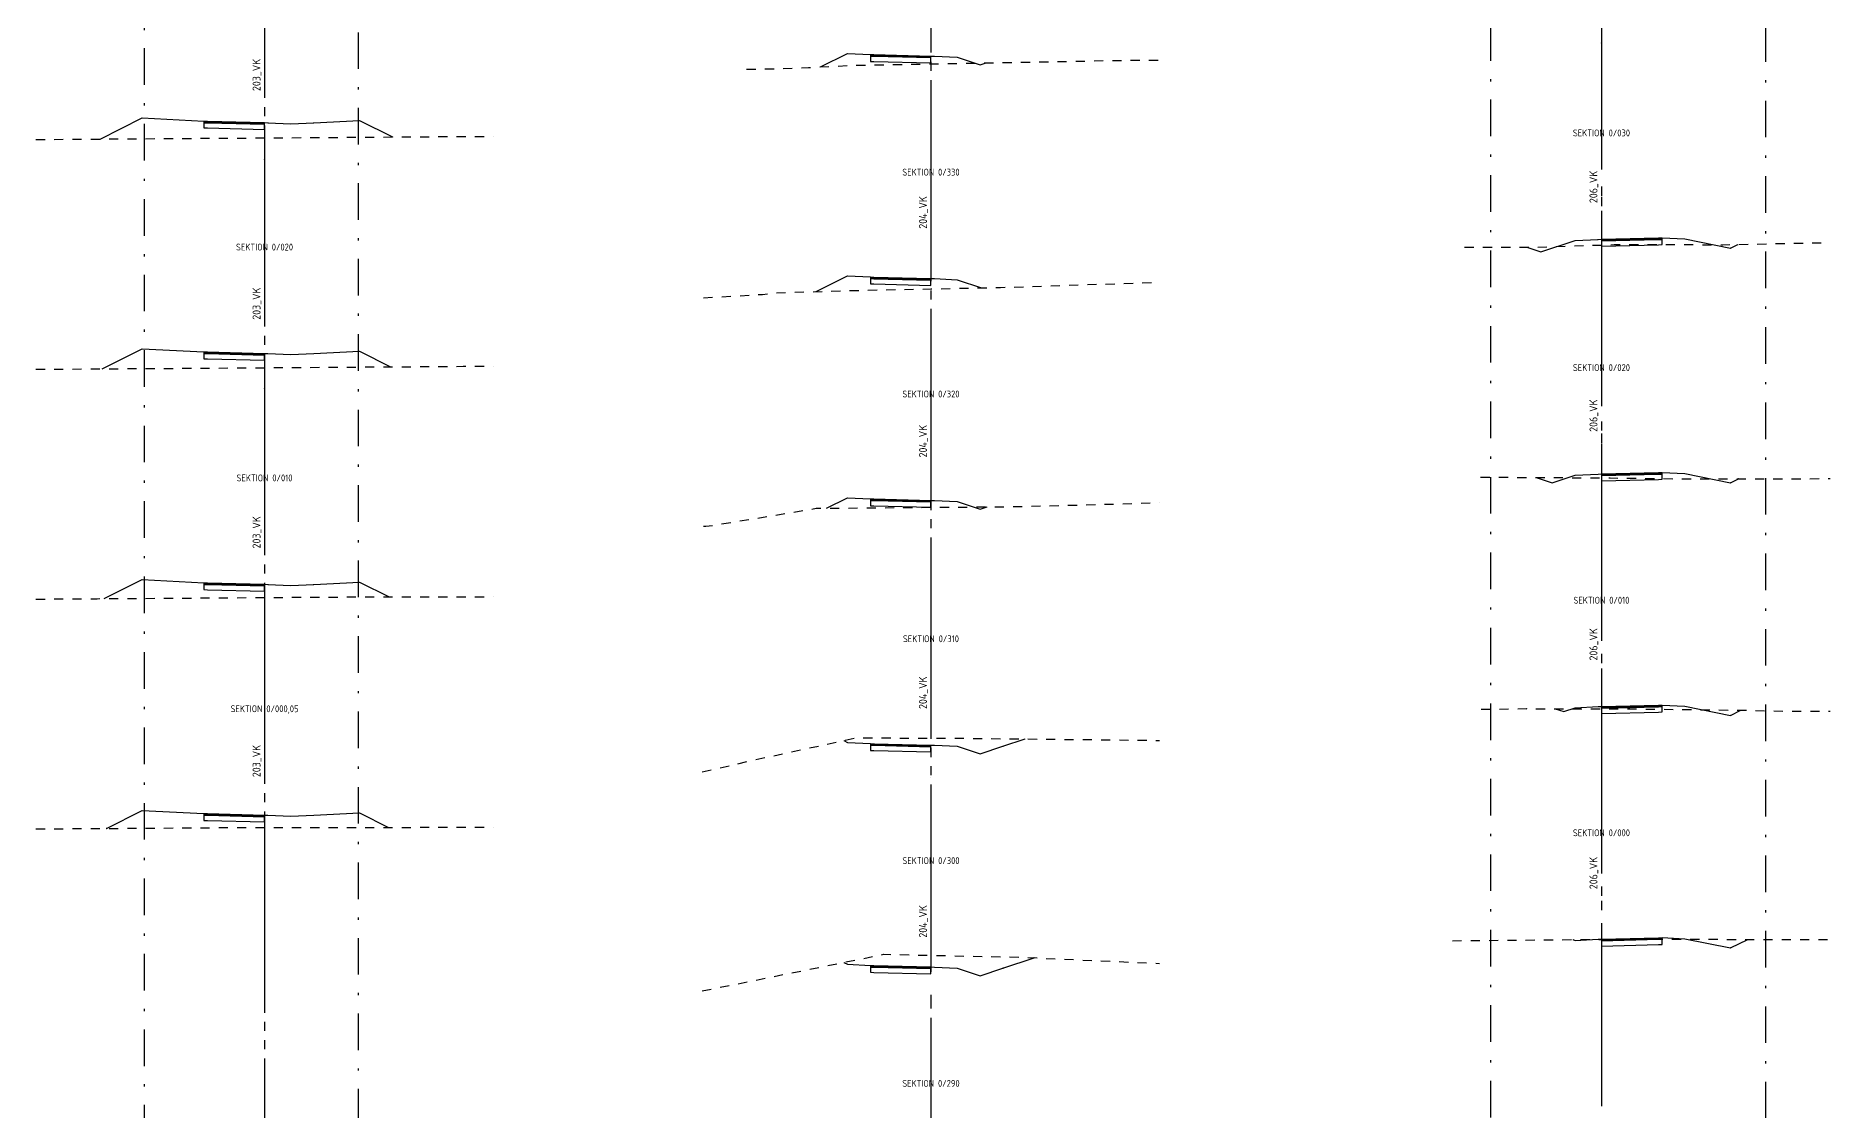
# Model space of a CAD drawing. Header units: metres. Extents: x 117388 to 118308, y 6148643 to 6149172.
# Drawn here: x 117777 to 117855.5, y 6148960.7 to 6149007.7 of the extents above; entities that cross this region are included whole.
import ezdxf
from ezdxf.enums import TextEntityAlignment as Align

# ---------------------------------------------------------------- set-up
doc = ezdxf.new("R2010")
doc.units = ezdxf.units.M
doc.header["$LTSCALE"] = 0.4
for name, pattern in [('CENTRUMLINJE', [27, 20, -3, 1, -3]), ('DASHDOT', [8, 4, -2, 0, -2]), ('DASHED_1', [2, 1, -1])]:
    doc.linetypes.add(name, pattern=pattern)
for name, color, linetype in [('05_FASTIGHGR', 7, 'DASHDOT'), ('M-37-CL', 1, 'CENTRUMLINJE'), ('M-37-CL_Txt', 1, 'CONTINUOUS'), ('M-37-Mark', 9, 'DASHED_1'), ('M-37-OB_B1', 4, 'CONTINUOUS'), ('M-37-OB_B2', 4, 'CONTINUOUS'), ('M-37-OB_Bi1', 4, 'CONTINUOUS'), ('M-37-OB_Bi2', 4, 'CONTINUOUS'), ('M-37-SektNr', 3, 'CONTINUOUS'), ('M-37-Vag-Overyta', 3, 'CONTINUOUS'), ('M-37-Vag-Slitlager', 4, 'CONTINUOUS'), ('Road_LayerForCsGenerator', 7, 'CONTINUOUS'), ('T19202X', 7, 'CONTINUOUS')]:
    doc.layers.add(name, color=color, linetype=linetype)
doc.layers.add('Non-PlotDot', color=7, linetype='CONTINUOUS', plot=False)
doc.styles.add('P_ISO_30', font='ISO', dxfattribs={"height": 3})

msp = doc.modelspace()

# ---------------------------------------------------------------- linework, layer by layer
at = {"layer": '05_FASTIGHGR'}
for p, q in [((117791.146, 6149060.641), (117791.146, 6148947.94)), ((117840.662, 6149060.998), (117840.662, 6148950.347)), ((117852.692, 6149060.952), (117852.692, 6148938.377)), ((117781.78, 6149059.943), (117781.78, 6148947.243))]:
    msp.add_line(p, q, dxfattribs=at)
at = {"layer": 'M-37-CL'}
for p, q in [((117816.19, 6149025.755), (117816.19, 6149002.755)), ((117787.046, 6149023.775), (117787.046, 6149000.775)), ((117845.512, 6149020.645), (117845.512, 6148997.645)), ((117816.19, 6149015.755), (117816.19, 6148992.755)), ((117787.046, 6149013.775), (117787.046, 6148990.775)), ((117845.512, 6149010.294), (117845.512, 6148987.294)), ((117816.19, 6149005.755), (117816.19, 6148982.755)), ((117787.046, 6149003.775), (117787.046, 6148980.775)), ((117845.512, 6149000.031), (117845.512, 6148977.031)), ((117816.19, 6148995.755), (117816.19, 6148972.755)), ((117787.046, 6148993.775), (117787.046, 6148970.775)), ((117845.512, 6148989.861), (117845.512, 6148966.861)), ((117816.19, 6148985.755), (117816.19, 6148962.755)), ((117787.046, 6148983.775), (117787.046, 6148960.775)), ((117845.512, 6148979.691), (117845.512, 6148956.691)), ((117816.19, 6148974.755), (117816.19, 6148951.755)), ((117787.046, 6148973.775), (117787.046, 6148950.775)), ((117816.19, 6148964.755), (117816.19, 6148941.755))]:
    msp.add_line(p, q, dxfattribs=at)
at = {"layer": 'M-37-Mark', "flags": 128}
for points in [[(117808.128, 6149006.234), (117808.823, 6149006.239), (117809.22, 6149006.247), (117810.832, 6149006.304), (117812.738, 6149006.398), (117813.088, 6149006.4), (117813.135, 6149006.403), (117816.19, 6149006.461), (117824.392, 6149006.616), (117826.19, 6149006.629)], [(117777.046, 6149003.157), (117787.046, 6149003.227), (117797.046, 6149003.297)], [(117839.529, 6148998.447), (117842.629, 6148998.444), (117845.512, 6148998.542), (117846.07, 6148998.562), (117850.822, 6148998.556), (117853.746, 6148998.615), (117855.512, 6148998.646)], [(117806.242, 6148996.236), (117808.821, 6148996.382), (117809.382, 6148996.445), (117812.283, 6148996.545), (117816.19, 6148996.624), (117819.226, 6148996.686), (117826.079, 6148996.911), (117826.19, 6148996.916)], [(117777.046, 6148993.108), (117787.046, 6148993.178), (117795.729, 6148993.239), (117797.046, 6148993.24)], [(117840.229, 6148988.395), (117840.805, 6148988.389), (117845.512, 6148988.359), (117845.89, 6148988.357), (117849.175, 6148988.316), (117854.07, 6148988.313), (117855.512, 6148988.334)], [(117806.244, 6148986.242), (117806.348, 6148986.248), (117806.674, 6148986.284), (117811.168, 6148987.029), (117816.19, 6148987.073), (117820.063, 6148987.106), (117824.154, 6148987.217), (117826.19, 6148987.286)], [(117777.046, 6148983.06), (117779.726, 6148983.078), (117787.046, 6148983.129), (117790.34, 6148983.152), (117797.046, 6148983.158)], [(117840.249, 6148978.243), (117842.225, 6148978.269), (117845.512, 6148978.261), (117845.718, 6148978.26), (117846.536, 6148978.261), (117851.864, 6148978.197), (117853.788, 6148978.155), (117854.234, 6148978.156), (117855.512, 6148978.16)], [(117806.19, 6148975.509), (117808.984, 6148976.143), (117812.909, 6148976.989), (117816.19, 6148976.984), (117816.816, 6148976.983), (117826.19, 6148976.882)], [(117777.046, 6148973.011), (117784.426, 6148973.062), (117784.977, 6148973.066), (117786.961, 6148973.068), (117787.046, 6148973.068), (117797.046, 6148973.087)], [(117838.997, 6148968.124), (117845.07, 6148968.179), (117845.235, 6148968.18), (117845.512, 6148968.181), (117848.309, 6148968.191), (117848.421, 6148968.191), (117854.799, 6148968.17), (117855.355, 6148968.169), (117855.512, 6148968.17)], [(117806.19, 6148965.926), (117814.128, 6148967.528), (117816.19, 6148967.484), (117820.072, 6148967.401), (117826.19, 6148967.129)]]:
    msp.add_lwpolyline(points, dxfattribs=at)
at = {"layer": 'M-37-OB_B1', "flags": 128}
for points in [[(117812.54, 6149006.922), (117812.54, 6149006.922), (117813.54, 6149006.872), (117813.54, 6149006.802), (117813.69, 6149006.798), (117816.19, 6149006.736), (117816.19, 6149006.776)], [(117781.696, 6149004.097), (117781.696, 6149004.097), (117784.396, 6149003.962), (117784.396, 6149003.892), (117784.546, 6149003.889), (117787.046, 6149003.826), (117787.046, 6149003.866)], [(117845.512, 6148998.764), (117845.512, 6148998.724), (117848.012, 6148998.786), (117848.162, 6148998.79), (117848.162, 6148998.86), (117849.162, 6148998.81), (117851.162, 6148998.41)], [(117812.54, 6148997.194), (117812.54, 6148997.194), (117813.54, 6148997.144), (117813.54, 6148997.074), (117813.69, 6148997.07), (117816.19, 6148997.008), (117816.19, 6148997.048)], [(117781.696, 6148994.004), (117781.696, 6148994.004), (117784.396, 6148993.869), (117784.396, 6148993.799), (117784.546, 6148993.795), (117787.046, 6148993.732), (117787.046, 6148993.772)], [(117845.512, 6148988.501), (117845.512, 6148988.461), (117848.012, 6148988.523), (117848.162, 6148988.527), (117848.162, 6148988.597), (117849.162, 6148988.547), (117851.162, 6148988.147)], [(117812.54, 6148987.493), (117812.54, 6148987.493), (117813.54, 6148987.443), (117813.54, 6148987.373), (117813.69, 6148987.369), (117816.19, 6148987.307), (117816.19, 6148987.347)], [(117781.696, 6148983.91), (117781.696, 6148983.91), (117784.396, 6148983.775), (117784.396, 6148983.705), (117784.546, 6148983.701), (117787.046, 6148983.639), (117787.046, 6148983.679)], [(117845.512, 6148978.331), (117845.512, 6148978.291), (117848.012, 6148978.353), (117848.162, 6148978.357), (117848.162, 6148978.427), (117849.162, 6148978.377), (117851.162, 6148977.977)], [(117812.54, 6148976.792), (117813.54, 6148976.742), (117813.54, 6148976.672), (117813.69, 6148976.668), (117816.19, 6148976.606), (117816.19, 6148976.646)], [(117781.696, 6148973.817), (117781.696, 6148973.817), (117784.396, 6148973.682), (117784.396, 6148973.612), (117784.546, 6148973.608), (117787.046, 6148973.545), (117787.046, 6148973.585)], [(117845.512, 6148968.161), (117845.512, 6148968.121), (117848.012, 6148968.183), (117848.162, 6148968.187), (117848.162, 6148968.257), (117849.162, 6148968.207), (117851.162, 6148967.807)], [(117812.54, 6148967.091), (117813.54, 6148967.041), (117813.54, 6148966.971), (117813.69, 6148966.968), (117816.19, 6148966.905), (117816.19, 6148966.945)]]:
    msp.add_lwpolyline(points, dxfattribs=at)
at = {"layer": 'M-37-OB_B2', "flags": 128}
for points in [[(117812.54, 6149006.922), (117812.54, 6149006.922), (117813.54, 6149006.872), (117813.54, 6149006.572), (117813.69, 6149006.568), (117816.19, 6149006.506), (117816.19, 6149006.736)], [(117781.696, 6149004.097), (117781.696, 6149004.097), (117784.396, 6149003.962), (117784.396, 6149003.662), (117784.546, 6149003.659), (117787.046, 6149003.596), (117787.046, 6149003.826)], [(117845.512, 6148998.724), (117845.512, 6148998.494), (117848.012, 6148998.556), (117848.162, 6148998.56), (117848.162, 6148998.86), (117849.162, 6148998.81), (117851.162, 6148998.41)], [(117812.54, 6148997.194), (117812.54, 6148997.194), (117813.54, 6148997.144), (117813.54, 6148996.844), (117813.69, 6148996.84), (117816.19, 6148996.778), (117816.19, 6148997.008)], [(117781.696, 6148994.004), (117781.696, 6148994.004), (117784.396, 6148993.869), (117784.396, 6148993.569), (117784.546, 6148993.565), (117787.046, 6148993.502), (117787.046, 6148993.732)], [(117845.512, 6148988.461), (117845.512, 6148988.231), (117848.012, 6148988.293), (117848.162, 6148988.297), (117848.162, 6148988.597), (117849.162, 6148988.547), (117851.162, 6148988.147)], [(117812.54, 6148987.493), (117812.54, 6148987.493), (117813.54, 6148987.443), (117813.54, 6148987.143), (117813.69, 6148987.139), (117816.19, 6148987.077), (117816.19, 6148987.307)], [(117781.696, 6148983.91), (117781.696, 6148983.91), (117784.396, 6148983.775), (117784.396, 6148983.475), (117784.546, 6148983.471), (117787.046, 6148983.409), (117787.046, 6148983.639)], [(117845.512, 6148978.291), (117845.512, 6148978.061), (117848.012, 6148978.123), (117848.162, 6148978.127), (117848.162, 6148978.427), (117849.162, 6148978.377), (117851.162, 6148977.977)], [(117812.54, 6148976.792), (117813.54, 6148976.742), (117813.54, 6148976.442), (117813.69, 6148976.438), (117816.19, 6148976.376), (117816.19, 6148976.606)], [(117781.696, 6148973.817), (117781.696, 6148973.817), (117784.396, 6148973.682), (117784.396, 6148973.382), (117784.546, 6148973.378), (117787.046, 6148973.315), (117787.046, 6148973.545)], [(117845.512, 6148968.121), (117845.512, 6148967.891), (117848.012, 6148967.953), (117848.162, 6148967.957), (117848.162, 6148968.257), (117849.162, 6148968.207), (117851.162, 6148967.807)], [(117812.54, 6148967.091), (117813.54, 6148967.041), (117813.54, 6148966.741), (117813.69, 6148966.738), (117816.19, 6148966.675), (117816.19, 6148966.905)]]:
    msp.add_lwpolyline(points, dxfattribs=at)
at = {"layer": 'M-37-OB_Bi1', "flags": 128}
for points in [[(117812.54, 6149006.922), (117812.54, 6149006.922), (117813.54, 6149006.872), (117813.54, 6149006.842), (117813.69, 6149006.838), (117816.19, 6149006.776), (117816.19, 6149006.806)], [(117781.696, 6149004.097), (117781.696, 6149004.097), (117784.396, 6149003.962), (117784.396, 6149003.932), (117784.546, 6149003.929), (117787.046, 6149003.866), (117787.046, 6149003.896)], [(117845.512, 6148998.794), (117845.512, 6148998.764), (117848.012, 6148998.826), (117848.162, 6148998.83), (117848.162, 6148998.86), (117849.162, 6148998.81), (117851.162, 6148998.41)], [(117812.54, 6148997.194), (117812.54, 6148997.194), (117813.54, 6148997.144), (117813.54, 6148997.114), (117813.69, 6148997.11), (117816.19, 6148997.048), (117816.19, 6148997.078)], [(117781.696, 6148994.004), (117781.696, 6148994.004), (117784.396, 6148993.869), (117784.396, 6148993.839), (117784.546, 6148993.835), (117787.046, 6148993.772), (117787.046, 6148993.802)], [(117845.512, 6148988.531), (117845.512, 6148988.501), (117848.012, 6148988.563), (117848.162, 6148988.567), (117848.162, 6148988.597), (117849.162, 6148988.547), (117851.162, 6148988.147)], [(117812.54, 6148987.493), (117812.54, 6148987.493), (117813.54, 6148987.443), (117813.54, 6148987.413), (117813.69, 6148987.409), (117816.19, 6148987.347), (117816.19, 6148987.377)], [(117781.696, 6148983.91), (117781.696, 6148983.91), (117784.396, 6148983.775), (117784.396, 6148983.745), (117784.546, 6148983.741), (117787.046, 6148983.679), (117787.046, 6148983.709)], [(117845.512, 6148978.361), (117845.512, 6148978.331), (117848.012, 6148978.393), (117848.162, 6148978.397), (117848.162, 6148978.427), (117849.162, 6148978.377), (117851.162, 6148977.977)], [(117812.54, 6148976.792), (117813.54, 6148976.742), (117813.54, 6148976.712), (117813.69, 6148976.708), (117816.19, 6148976.646), (117816.19, 6148976.676)], [(117781.696, 6148973.817), (117781.696, 6148973.817), (117784.396, 6148973.682), (117784.396, 6148973.652), (117784.546, 6148973.648), (117787.046, 6148973.585), (117787.046, 6148973.615)], [(117845.512, 6148968.191), (117845.512, 6148968.161), (117848.012, 6148968.223), (117848.162, 6148968.227), (117848.162, 6148968.257), (117849.162, 6148968.207), (117851.162, 6148967.807)], [(117812.54, 6148967.091), (117813.54, 6148967.041), (117813.54, 6148967.011), (117813.69, 6148967.008), (117816.19, 6148966.945), (117816.19, 6148966.975)]]:
    msp.add_lwpolyline(points, dxfattribs=at)
at = {"layer": 'M-37-OB_Bi2', "flags": 128}
for points in [[(117812.54, 6149006.922), (117812.54, 6149006.922), (117813.54, 6149006.872), (117813.54, 6149006.842), (117813.69, 6149006.838), (117816.19, 6149006.776), (117816.19, 6149006.806)], [(117781.696, 6149004.097), (117781.696, 6149004.097), (117784.396, 6149003.962), (117784.396, 6149003.932), (117784.546, 6149003.929), (117787.046, 6149003.866), (117787.046, 6149003.896)], [(117845.512, 6148998.794), (117845.512, 6148998.764), (117848.012, 6148998.826), (117848.162, 6148998.83), (117848.162, 6148998.86), (117849.162, 6148998.81), (117851.162, 6148998.41)], [(117812.54, 6148997.194), (117812.54, 6148997.194), (117813.54, 6148997.144), (117813.54, 6148997.114), (117813.69, 6148997.11), (117816.19, 6148997.048), (117816.19, 6148997.078)], [(117781.696, 6148994.004), (117781.696, 6148994.004), (117784.396, 6148993.869), (117784.396, 6148993.839), (117784.546, 6148993.835), (117787.046, 6148993.772), (117787.046, 6148993.802)], [(117845.512, 6148988.531), (117845.512, 6148988.501), (117848.012, 6148988.563), (117848.162, 6148988.567), (117848.162, 6148988.597), (117849.162, 6148988.547), (117851.162, 6148988.147)], [(117812.54, 6148987.493), (117812.54, 6148987.493), (117813.54, 6148987.443), (117813.54, 6148987.413), (117813.69, 6148987.409), (117816.19, 6148987.347), (117816.19, 6148987.377)], [(117781.696, 6148983.91), (117781.696, 6148983.91), (117784.396, 6148983.775), (117784.396, 6148983.745), (117784.546, 6148983.741), (117787.046, 6148983.679), (117787.046, 6148983.709)], [(117845.512, 6148978.361), (117845.512, 6148978.331), (117848.012, 6148978.393), (117848.162, 6148978.397), (117848.162, 6148978.427), (117849.162, 6148978.377), (117851.162, 6148977.977)], [(117812.54, 6148976.792), (117813.54, 6148976.742), (117813.54, 6148976.712), (117813.69, 6148976.708), (117816.19, 6148976.646), (117816.19, 6148976.676)], [(117781.696, 6148973.817), (117781.696, 6148973.817), (117784.396, 6148973.682), (117784.396, 6148973.652), (117784.546, 6148973.648), (117787.046, 6148973.585), (117787.046, 6148973.615)], [(117845.512, 6148968.191), (117845.512, 6148968.161), (117848.012, 6148968.223), (117848.162, 6148968.227), (117848.162, 6148968.257), (117849.162, 6148968.207), (117851.162, 6148967.807)], [(117812.54, 6148967.091), (117813.54, 6148967.041), (117813.54, 6148967.011), (117813.69, 6148967.008), (117816.19, 6148966.945), (117816.19, 6148966.975)]]:
    msp.add_lwpolyline(points, dxfattribs=at)
at = {"layer": 'M-37-Vag-Overyta', "flags": 128}
for points in [[(117811.356, 6149006.33), (117812.54, 6149006.922), (117813.54, 6149006.872), (117813.69, 6149006.868), (117816.19, 6149006.806), (117816.34, 6149006.802), (117817.34, 6149006.752), (117818.34, 6149006.419), (117818.603, 6149006.507)], [(117779.855, 6149003.177), (117781.696, 6149004.097), (117784.396, 6149003.962), (117784.546, 6149003.959), (117787.046, 6149003.896), (117787.196, 6149003.892), (117788.196, 6149003.842), (117789.196, 6149003.892), (117791.196, 6149003.992), (117792.648, 6149003.266)], [(117842.248, 6148998.445), (117842.862, 6148998.24), (117844.362, 6148998.74), (117845.362, 6148998.79), (117845.512, 6148998.794), (117848.012, 6148998.856), (117848.162, 6148998.86), (117849.162, 6148998.81), (117851.162, 6148998.41), (117851.481, 6148998.57)], [(117811.166, 6148996.507), (117812.54, 6148997.194), (117813.54, 6148997.144), (117813.69, 6148997.14), (117816.19, 6148997.078), (117816.34, 6148997.074), (117817.34, 6148997.024), (117818.404, 6148996.669)], [(117779.946, 6148993.128), (117781.696, 6148994.004), (117784.396, 6148993.869), (117784.546, 6148993.865), (117787.046, 6148993.802), (117787.196, 6148993.799), (117788.196, 6148993.749), (117789.196, 6148993.799), (117791.196, 6148993.899), (117792.56, 6148993.217)], [(117842.66, 6148988.378), (117843.362, 6148988.144), (117844.362, 6148988.477), (117845.362, 6148988.527), (117845.512, 6148988.531), (117848.012, 6148988.593), (117848.162, 6148988.597), (117849.162, 6148988.547), (117851.162, 6148988.147), (117851.498, 6148988.315)], [(117811.62, 6148987.033), (117812.54, 6148987.493), (117813.54, 6148987.443), (117813.69, 6148987.439), (117816.19, 6148987.377), (117816.34, 6148987.373), (117817.34, 6148987.323), (117818.34, 6148986.99), (117818.653, 6148987.094)], [(117780.038, 6148983.08), (117781.696, 6148983.91), (117784.396, 6148983.775), (117784.546, 6148983.771), (117787.046, 6148983.709), (117787.196, 6148983.705), (117788.196, 6148983.655), (117789.196, 6148983.705), (117791.196, 6148983.805), (117792.498, 6148983.154)], [(117843.483, 6148978.266), (117843.862, 6148978.14), (117844.362, 6148978.307), (117845.362, 6148978.357), (117845.512, 6148978.361), (117848.012, 6148978.423), (117848.162, 6148978.427), (117849.162, 6148978.377), (117851.162, 6148977.977), (117851.609, 6148978.201)], [(117812.376, 6148976.874), (117812.54, 6148976.792), (117813.54, 6148976.742), (117813.69, 6148976.738), (117816.19, 6148976.676), (117816.34, 6148976.672), (117817.34, 6148976.622), (117818.34, 6148976.289), (117819.34, 6148976.622), (117820.311, 6148976.946)], [(117780.128, 6148973.032), (117781.696, 6148973.817), (117784.396, 6148973.682), (117784.546, 6148973.678), (117787.046, 6148973.615), (117787.196, 6148973.612), (117788.196, 6148973.562), (117789.196, 6148973.612), (117791.196, 6148973.712), (117792.463, 6148973.078)], [(117844.256, 6148968.172), (117844.362, 6148968.137), (117845.362, 6148968.187), (117845.512, 6148968.191), (117848.012, 6148968.253), (117848.162, 6148968.257), (117849.162, 6148968.207), (117851.162, 6148967.807), (117851.908, 6148968.18)], [(117812.374, 6148967.174), (117812.54, 6148967.091), (117813.54, 6148967.041), (117813.69, 6148967.038), (117816.19, 6148966.975), (117816.34, 6148966.971), (117817.34, 6148966.921), (117818.34, 6148966.588), (117819.34, 6148966.921), (117820.697, 6148967.373)]]:
    msp.add_lwpolyline(points, dxfattribs=at)
at = {"layer": 'M-37-Vag-Slitlager', "flags": 128}
for points in [[(117812.54, 6149006.922), (117812.54, 6149006.922), (117813.54, 6149006.872), (117813.54, 6149006.842), (117813.69, 6149006.838), (117816.19, 6149006.776), (117816.19, 6149006.806)], [(117781.696, 6149004.097), (117781.696, 6149004.097), (117784.396, 6149003.962), (117784.396, 6149003.932), (117784.546, 6149003.929), (117787.046, 6149003.866), (117787.046, 6149003.896)], [(117845.512, 6148998.794), (117845.512, 6148998.764), (117848.012, 6148998.826), (117848.162, 6148998.83), (117848.162, 6148998.86), (117849.162, 6148998.81), (117851.162, 6148998.41)], [(117812.54, 6148997.194), (117812.54, 6148997.194), (117813.54, 6148997.144), (117813.54, 6148997.114), (117813.69, 6148997.11), (117816.19, 6148997.048), (117816.19, 6148997.078)], [(117781.696, 6148994.004), (117781.696, 6148994.004), (117784.396, 6148993.869), (117784.396, 6148993.839), (117784.546, 6148993.835), (117787.046, 6148993.772), (117787.046, 6148993.802)], [(117845.512, 6148988.531), (117845.512, 6148988.501), (117848.012, 6148988.563), (117848.162, 6148988.567), (117848.162, 6148988.597), (117849.162, 6148988.547), (117851.162, 6148988.147)], [(117812.54, 6148987.493), (117812.54, 6148987.493), (117813.54, 6148987.443), (117813.54, 6148987.413), (117813.69, 6148987.409), (117816.19, 6148987.347), (117816.19, 6148987.377)], [(117781.696, 6148983.91), (117781.696, 6148983.91), (117784.396, 6148983.775), (117784.396, 6148983.745), (117784.546, 6148983.741), (117787.046, 6148983.679), (117787.046, 6148983.709)], [(117845.512, 6148978.361), (117845.512, 6148978.331), (117848.012, 6148978.393), (117848.162, 6148978.397), (117848.162, 6148978.427), (117849.162, 6148978.377), (117851.162, 6148977.977)], [(117812.54, 6148976.792), (117813.54, 6148976.742), (117813.54, 6148976.712), (117813.69, 6148976.708), (117816.19, 6148976.646), (117816.19, 6148976.676)], [(117781.696, 6148973.817), (117781.696, 6148973.817), (117784.396, 6148973.682), (117784.396, 6148973.652), (117784.546, 6148973.648), (117787.046, 6148973.585), (117787.046, 6148973.615)], [(117845.512, 6148968.191), (117845.512, 6148968.161), (117848.012, 6148968.223), (117848.162, 6148968.227), (117848.162, 6148968.257), (117849.162, 6148968.207), (117851.162, 6148967.807)], [(117812.54, 6148967.091), (117813.54, 6148967.041), (117813.54, 6148967.011), (117813.69, 6148967.008), (117816.19, 6148966.945), (117816.19, 6148966.975)]]:
    msp.add_lwpolyline(points, dxfattribs=at)
at = {"layer": 'Non-PlotDot'}
for centre in [(117811.356, 6149006.33), (117812.54, 6149006.922), (117813.54, 6149006.872), (117813.69, 6149006.868), (117816.19, 6149006.806), (117816.34, 6149006.802), (117817.34, 6149006.752), (117818.34, 6149006.419), (117818.603, 6149006.507), (117781.696, 6149004.097), (117784.396, 6149003.962), (117784.546, 6149003.959), (117787.046, 6149003.896), (117787.196, 6149003.892), (117788.196, 6149003.842), (117789.196, 6149003.892), (117791.196, 6149003.992), (117779.855, 6149003.177), (117792.648, 6149003.266), (117842.248, 6148998.445), (117844.362, 6148998.74), (117845.362, 6148998.79), (117845.512, 6148998.794), (117848.012, 6148998.856), (117848.162, 6148998.86), (117849.162, 6148998.81), (117851.162, 6148998.41), (117851.481, 6148998.57), (117842.862, 6148998.24), (117812.54, 6148997.194), (117813.54, 6148997.144), (117813.69, 6148997.14), (117816.19, 6148997.078), (117816.34, 6148997.074), (117817.34, 6148997.024), (117811.166, 6148996.507), (117818.404, 6148996.669), (117781.696, 6148994.004), (117784.396, 6148993.869), (117784.546, 6148993.865), (117787.046, 6148993.802), (117787.196, 6148993.799), (117788.196, 6148993.749), (117789.196, 6148993.799), (117791.196, 6148993.899), (117779.946, 6148993.128), (117792.56, 6148993.217), (117842.66, 6148988.378), (117844.362, 6148988.477), (117845.362, 6148988.527), (117845.512, 6148988.531), (117848.012, 6148988.593), (117848.162, 6148988.597), (117849.162, 6148988.547), (117851.498, 6148988.315), (117812.54, 6148987.493), (117813.54, 6148987.443), (117813.69, 6148987.439), (117816.19, 6148987.377), (117816.34, 6148987.373), (117843.362, 6148988.144), (117851.162, 6148988.147), (117811.62, 6148987.033), (117817.34, 6148987.323), (117818.34, 6148986.99), (117818.653, 6148987.094), (117781.696, 6148983.91), (117784.396, 6148983.775), (117784.546, 6148983.771), (117787.046, 6148983.709), (117787.196, 6148983.705), (117788.196, 6148983.655), (117789.196, 6148983.705), (117791.196, 6148983.805), (117780.038, 6148983.08), (117792.498, 6148983.154), (117843.483, 6148978.266), (117843.862, 6148978.14), (117844.362, 6148978.307), (117845.362, 6148978.357), (117845.512, 6148978.361), (117848.012, 6148978.423), (117848.162, 6148978.427), (117849.162, 6148978.377), (117851.162, 6148977.977), (117851.609, 6148978.201), (117812.376, 6148976.874), (117812.54, 6148976.792), (117813.54, 6148976.742), (117813.69, 6148976.738), (117816.19, 6148976.676), (117816.34, 6148976.672), (117817.34, 6148976.622), (117819.34, 6148976.622), (117820.311, 6148976.946), (117818.34, 6148976.289), (117781.696, 6148973.817), (117784.396, 6148973.682), (117784.546, 6148973.678), (117787.046, 6148973.615), (117787.196, 6148973.612), (117788.196, 6148973.562), (117789.196, 6148973.612), (117791.196, 6148973.712), (117780.128, 6148973.032), (117792.463, 6148973.078), (117844.256, 6148968.172), (117844.362, 6148968.137), (117845.362, 6148968.187), (117845.512, 6148968.191), (117848.012, 6148968.253), (117848.162, 6148968.257), (117849.162, 6148968.207), (117851.162, 6148967.807), (117851.908, 6148968.18), (117812.374, 6148967.174), (117812.54, 6148967.091), (117813.54, 6148967.041), (117813.69, 6148967.038), (117816.19, 6148966.975), (117816.34, 6148966.971), (117820.697, 6148967.373), (117817.34, 6148966.921), (117818.34, 6148966.588), (117819.34, 6148966.921)]:
    msp.add_circle(centre, 0.001, dxfattribs=at)
at = {"layer": 'Road_LayerForCsGenerator'}
for centre in [(117845.512, 6149007.375), (117816.19, 6149005.255), (117787.046, 6149002.275), (117845.512, 6148997.375), (117816.19, 6148995.255), (117787.046, 6148992.275), (117845.512, 6148987.375), (117816.19, 6148985.255), (117787.046, 6148982.275), (117845.512, 6148977.375), (117816.19, 6148975.255), (117787.046, 6148972.275), (117845.512, 6148967.375), (117816.19, 6148965.255)]:
    msp.add_circle(centre, 0.001, dxfattribs=at)
at = {"layer": 'T19202X', "color": 7}
for centre in [(117845.512, 6149007.375), (117816.19, 6149005.255), (117787.046, 6149002.275), (117845.512, 6148997.375), (117816.19, 6148995.255), (117787.046, 6148992.275), (117845.512, 6148987.375), (117816.19, 6148985.255), (117787.046, 6148982.275), (117845.512, 6148977.375), (117816.19, 6148975.255), (117787.046, 6148972.275), (117845.512, 6148967.375), (117816.19, 6148965.255)]:
    msp.add_circle(centre, 0.001, dxfattribs=at)

# ---------------------------------------------------------------- texts
at = {"layer": 'M-37-CL_Txt', "style": 'P_ISO_30'}
for s, p in [('203_VK', (117786.696, 6149005.275)), ('206_VK', (117845.162, 6149000.375)), ('204_VK', (117815.84, 6148999.255)), ('203_VK', (117786.696, 6148995.275)), ('206_VK', (117845.162, 6148990.375)), ('204_VK', (117815.84, 6148989.255)), ('203_VK', (117786.696, 6148985.275)), ('206_VK', (117845.162, 6148980.375)), ('204_VK', (117815.84, 6148978.255)), ('203_VK', (117786.696, 6148975.275)), ('206_VK', (117845.162, 6148970.375)), ('204_VK', (117815.84, 6148968.255))]:
    msp.add_text(s, height=0.35, rotation=90.01167, dxfattribs=at).set_placement(p, align=Align.MIDDLE_LEFT)
at = {"layer": 'M-37-SektNr', "style": 'P_ISO_30'}
for s, p in [('SEKTION 0/030', (117845.512, 6149003.294)), ('SEKTION 0/330', (117816.19, 6149001.578)), ('SEKTION 0/020', (117787.046, 6148998.302)), ('SEKTION 0/020', (117845.512, 6148993.031)), ('SEKTION 0/320', (117816.19, 6148991.877)), ('SEKTION 0/010', (117787.046, 6148988.209)), ('SEKTION 0/010', (117845.512, 6148982.861)), ('SEKTION 0/310', (117816.19, 6148981.176)), ('SEKTION 0/000,05', (117787.046, 6148978.115)), ('SEKTION 0/000', (117845.512, 6148972.691)), ('SEKTION 0/300', (117816.19, 6148971.475)), ('SEKTION 0/290', (117816.19, 6148961.734))]:
    msp.add_text(s, height=0.3, dxfattribs=at).set_placement(p, align=Align.CENTER)

doc.saveas('drawing.dxf')
